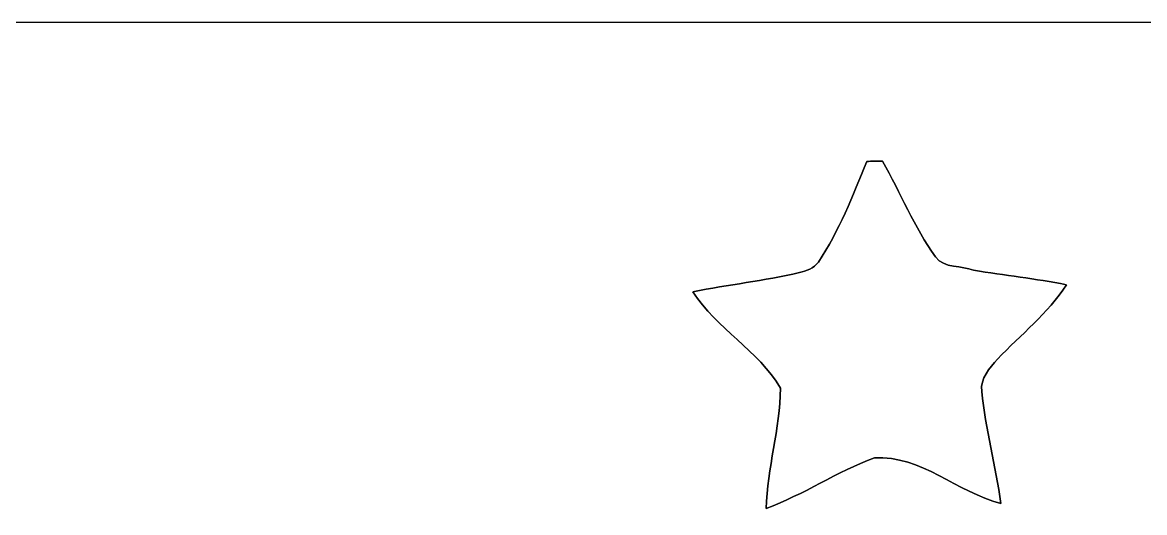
# Model space of a CAD drawing. Header units: centimetres. Extents: x -16.8 to 16.8, y -16.7 to 16.7.
# Drawn here: x -9.06 to -1.35, y 13.3 to 16.67 of the extents above; entities that cross this region are included whole.
import ezdxf

# ---------------------------------------------------------------- set-up
doc = ezdxf.new("R2010")
doc.units = ezdxf.units.CM
doc.header["$MEASUREMENT"] = 0
doc.layers.add('Layer 1', color=7, linetype='Continuous')

msp = doc.modelspace()

# ---------------------------------------------------------------- linework, layer by layer
at = {"layer": 'Layer 1', "color": 7}
for points, knots in [([(-16.77458, 16.66875), (-16.77458, 16.66875), (16.77458, 16.66875), (16.77458, 16.66875), (16.77458, 16.66875), (16.77458, 16.66875), (16.77458, -16.66875), (16.77458, -16.66875), (16.77458, -16.66875), (16.77458, -16.66875), (-16.77458, -16.66875), (-16.77458, -16.66875), (-16.77458, -16.66875), (-16.77458, -16.66875), (-16.77458, 16.66875), (-16.77458, 16.66875), (-16.77458, 16.66875), (-16.77458, 16.66875), (-16.77458, 16.66875), (-16.77458, 16.66875)], [0, 0, 0, 0, 0.1666667, 0.1666667, 0.1666667, 0.1666667, 0.3333333, 0.3333333, 0.3333333, 0.3333333, 0.5, 0.5, 0.5, 0.5, 0.6666667, 0.6666667, 0.6666667, 0.6666667, 1, 1, 1, 1]), ([(-3.26143, 15.71449), (-3.35809, 15.47777), (-3.45228, 15.23682), (-3.59516, 15.02304), (-3.59516, 15.02304), (-3.6255, 14.98036), (-3.67736, 14.96272), (-3.72569, 14.95107), (-3.72569, 14.95107), (-3.96769, 14.89569), (-4.21464, 14.86676), (-4.45805, 14.81984), (-4.45805, 14.81984), (-4.29578, 14.56443), (-4.0065, 14.41838), (-3.8548, 14.15697), (-3.8548, 14.15697), (-3.85939, 13.87934), (-3.94582, 13.6084), (-3.95323, 13.33041), (-3.95323, 13.33041), (-3.69676, 13.42778), (-3.46604, 13.5823), (-3.21028, 13.68002), (-3.21028, 13.68002), (-2.8896, 13.6966), (-2.64089, 13.44295), (-2.34068, 13.36569), (-2.34068, 13.36569), (-2.37772, 13.62357), (-2.44616, 13.87651), (-2.47156, 14.13545), (-2.47156, 14.13545), (-2.48567, 14.22541), (-2.41688, 14.29491), (-2.36396, 14.35735), (-2.36396, 14.35735), (-2.2038, 14.52527), (-2.01718, 14.67026), (-1.89054, 14.86747), (-1.89054, 14.86747), (-2.10185, 14.90945), (-2.31634, 14.93238), (-2.52871, 14.96766), (-2.52871, 14.96766), (-2.60809, 15.00082), (-2.73156, 14.97753), (-2.79047, 15.05832), (-2.79047, 15.05832), (-2.93441, 15.26469), (-3.03283, 15.49753), (-3.15348, 15.71731), (-3.15348, 15.71731), (-3.18029, 15.7166), (-3.23427, 15.71519), (-3.26143, 15.71449), (-3.26143, 15.71449), (-3.26143, 15.71449), (-3.26143, 15.71449), (-3.26143, 15.71449)], [0, 0, 0, 0, 0.0625, 0.0625, 0.0625, 0.0625, 0.125, 0.125, 0.125, 0.125, 0.1875, 0.1875, 0.1875, 0.1875, 0.25, 0.25, 0.25, 0.25, 0.3125, 0.3125, 0.3125, 0.3125, 0.375, 0.375, 0.375, 0.375, 0.4375, 0.4375, 0.4375, 0.4375, 0.5, 0.5, 0.5, 0.5, 0.5625, 0.5625, 0.5625, 0.5625, 0.625, 0.625, 0.625, 0.625, 0.6875, 0.6875, 0.6875, 0.6875, 0.75, 0.75, 0.75, 0.75, 0.8125, 0.8125, 0.8125, 0.8125, 0.875, 0.875, 0.875, 0.875, 1, 1, 1, 1])]:
    msp.add_open_spline(points, degree=3, knots=knots, dxfattribs=at)
at = {"layer": 'Layer 1', "color": 250}
msp.add_open_spline([(-3.26143, 15.71449), (-3.23427, 15.71519), (-3.18029, 15.7166), (-3.15348, 15.71731), (-3.15348, 15.71731), (-3.03283, 15.49753), (-2.93441, 15.26469), (-2.79047, 15.05832), (-2.79047, 15.05832), (-2.73156, 14.97753), (-2.60809, 15.00082), (-2.52871, 14.96766), (-2.52871, 14.96766), (-2.31634, 14.93238), (-2.10185, 14.90945), (-1.89054, 14.86747), (-1.89054, 14.86747), (-2.01718, 14.67026), (-2.2038, 14.52527), (-2.36396, 14.35735), (-2.36396, 14.35735), (-2.41688, 14.29491), (-2.48567, 14.22541), (-2.47156, 14.13545), (-2.47156, 14.13545), (-2.44616, 13.87651), (-2.37772, 13.62357), (-2.34068, 13.36569), (-2.34068, 13.36569), (-2.64089, 13.44295), (-2.8896, 13.6966), (-3.21028, 13.68002), (-3.21028, 13.68002), (-3.46604, 13.5823), (-3.69676, 13.42778), (-3.95323, 13.33041), (-3.95323, 13.33041), (-3.94582, 13.6084), (-3.85939, 13.87934), (-3.8548, 14.15697), (-3.8548, 14.15697), (-4.0065, 14.41838), (-4.29578, 14.56443), (-4.45805, 14.81984), (-4.45805, 14.81984), (-4.21464, 14.86676), (-3.96769, 14.89569), (-3.72569, 14.95107), (-3.72569, 14.95107), (-3.67736, 14.96272), (-3.6255, 14.98036), (-3.59516, 15.02304), (-3.59516, 15.02304), (-3.45228, 15.23682), (-3.35809, 15.47777), (-3.26143, 15.71449)], degree=3, knots=[0, 0, 0, 0, 0.0666667, 0.0666667, 0.0666667, 0.0666667, 0.1333333, 0.1333333, 0.1333333, 0.1333333, 0.2, 0.2, 0.2, 0.2, 0.2666667, 0.2666667, 0.2666667, 0.2666667, 0.3333333, 0.3333333, 0.3333333, 0.3333333, 0.4, 0.4, 0.4, 0.4, 0.4666667, 0.4666667, 0.4666667, 0.4666667, 0.5333333, 0.5333333, 0.5333333, 0.5333333, 0.6, 0.6, 0.6, 0.6, 0.6666667, 0.6666667, 0.6666667, 0.6666667, 0.7333333, 0.7333333, 0.7333333, 0.7333333, 0.8, 0.8, 0.8, 0.8, 0.8666667, 0.8666667, 0.8666667, 0.8666667, 1, 1, 1, 1], dxfattribs=at)

doc.saveas('drawing.dxf')
